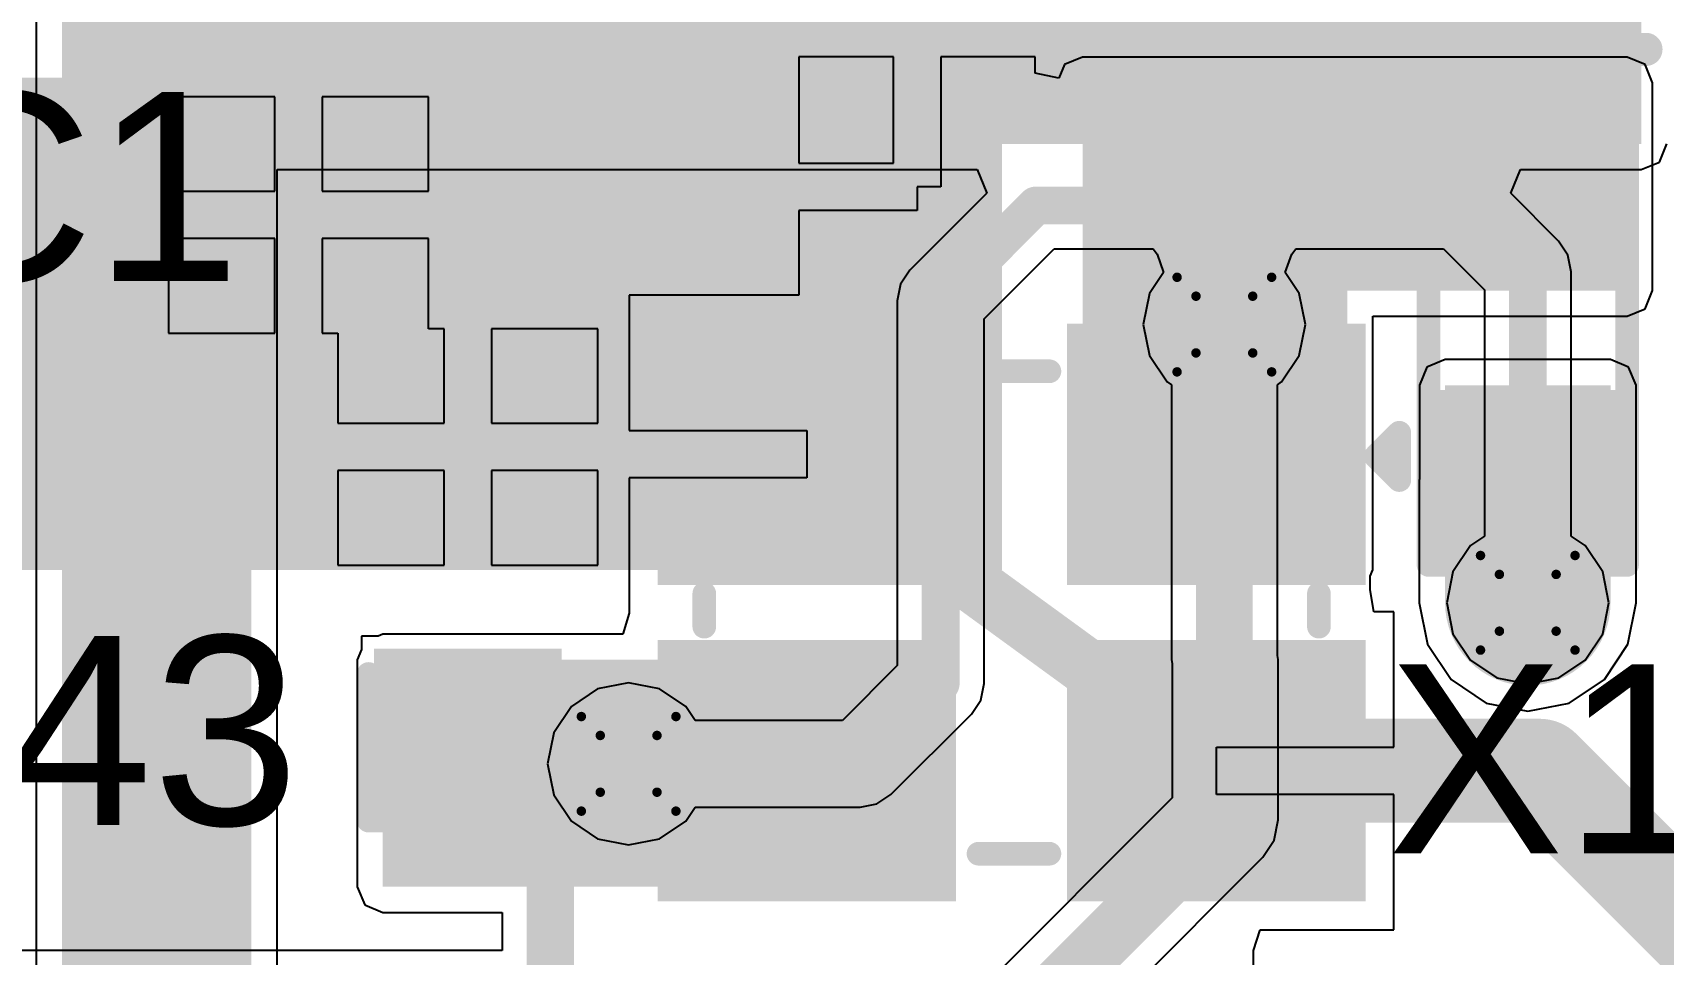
# Model space of a CAD drawing. Header units: inches. Extents: x -0.3 to 9.9, y -0.4 to 5.
# Drawn here: x 2.9698 to 3.3147, y 1.6307 to 1.8255 of the extents above; entities that cross this region are included whole.
import ezdxf

# ---------------------------------------------------------------- set-up
doc = ezdxf.new("R2010")
doc.units = ezdxf.units.IN
doc.header["$MEASUREMENT"] = 0
for name, color, linetype in [('Bottom Layer', 5, 'Continuous'), ('Bottom Solder', 6, 'Continuous'), ('Drill Drawing', 1, 'Continuous'), ('Top Layer', 1, 'Continuous'), ('Top Overlay', 2, 'Continuous'), ('Top Paste', 8, 'Continuous'), ('Top Solder', 216, 'Continuous'), ('Via Holes', 16, 'Continuous')]:
    doc.layers.add(name, color=color, linetype=linetype)
doc.styles.add('Arial', font='', dxfattribs={"height": 0.2})
doc.styles.get('Arial').set_extended_font_data('Arial')

# ---------------------------------------------------------------- blocks, each defined once
blk = doc.blocks.new('ZIO_101954_13')
at = {"layer": 'Top Overlay'}
blk.add_lwpolyline([(0.719, -1.74, 0.005, 0.005, 0), (0.719, 0.057, 0.005, 0.005, 0)], format="xyseb", dxfattribs=at)
blk = doc.blocks.new('SMD3225_4P_47')
at = {"layer": 'Top Layer'}
for points in [[(-0.07087, 0.05709), (-0.01575, 0.05709), (-0.01575, 0.00984), (-0.07087, 0.00984)], [(0.01575, 0.05709), (0.07087, 0.05709), (0.07087, 0.00984), (0.01575, 0.00984)], [(-0.07087, -0.00984), (-0.01575, -0.00984), (-0.01575, -0.05709), (-0.07087, -0.05709)], [(0.01575, -0.00984), (0.07087, -0.00984), (0.07087, -0.05709), (0.01575, -0.05709)]]:
    blk.add_hatch(color=1, dxfattribs=at).paths.add_polyline_path(points)
at = {"layer": 'Top Paste'}
for points in [[(-0.07087, 0.05709), (-0.01575, 0.05709), (-0.01575, 0.00984), (-0.07087, 0.00984)], [(0.01575, 0.05709), (0.07087, 0.05709), (0.07087, 0.00984), (0.01575, 0.00984)], [(-0.07087, -0.00984), (-0.01575, -0.00984), (-0.01575, -0.05709), (-0.07087, -0.05709)], [(0.01575, -0.00984), (0.07087, -0.00984), (0.07087, -0.05709), (0.01575, -0.05709)]]:
    blk.add_hatch(color=8, dxfattribs=at).paths.add_polyline_path(points)
at = {"layer": 'Top Solder'}
for points in [[(-0.07487, 0.06109), (-0.01175, 0.06109), (-0.01175, 0.00584), (-0.07487, 0.00584)], [(0.01175, 0.06109), (0.07487, 0.06109), (0.07487, 0.00584), (0.01175, 0.00584)], [(-0.07487, -0.00584), (-0.01175, -0.00584), (-0.01175, -0.06109), (-0.07487, -0.06109)], [(0.01175, -0.00584), (0.07487, -0.00584), (0.07487, -0.06109), (0.01175, -0.06109)]]:
    blk.add_hatch(color=216, dxfattribs=at).paths.add_polyline_path(points)
at = {"layer": 'Top Overlay'}
for points in [[(0.007, 0.051, 0.005, 0.005, 0), (-0.008, 0.051, 0.005, 0.005, 0)], [(-0.065, 0.003, 0.005, 0.005, 0), (-0.065, -0.004, 0.005, 0.005, 0)], [(0.065, 0.003, 0.005, 0.005, 0), (0.065, -0.004, 0.005, 0.005, 0)], [(-0.082, -0.028, 0.005, 0.005, 0), (-0.082, -0.038, 0.005, 0.005, 0)], [(-0.077, -0.033, 0.005, 0.005, 0), (-0.082, -0.028, 0.005, 0.005, 0)], [(-0.077, -0.033, 0.005, 0.005, 0), (-0.082, -0.038, 0.005, 0.005, 0)], [(0.007, -0.051, 0.005, 0.005, 0), (-0.008, -0.051, 0.005, 0.005, 0)]]:
    blk.add_lwpolyline(points, format="xyseb", dxfattribs=at)
for points in [[(-0.00925, 0.051, 0.0025, 0.0025, 1), (-0.00675, 0.051, 0.0025, 0.0025, 1)], [(0.00575, 0.051, 0.0025, 0.0025, 1), (0.00825, 0.051, 0.0025, 0.0025, 1)], [(-0.06625, 0.003, 0.0025, 0.0025, 1), (-0.06375, 0.003, 0.0025, 0.0025, 1)], [(0.06375, 0.003, 0.0025, 0.0025, 1), (0.06625, 0.003, 0.0025, 0.0025, 1)], [(-0.06625, -0.004, 0.0025, 0.0025, 1), (-0.06375, -0.004, 0.0025, 0.0025, 1)], [(0.06375, -0.004, 0.0025, 0.0025, 1), (0.06625, -0.004, 0.0025, 0.0025, 1)], [(-0.08325, -0.028, 0.0025, 0.0025, 1), (-0.08075, -0.028, 0.0025, 0.0025, 1)], [(-0.08325, -0.028, 0.0025, 0.0025, 1), (-0.08075, -0.028, 0.0025, 0.0025, 1)], [(-0.07825, -0.033, 0.0025, 0.0025, 1), (-0.07575, -0.033, 0.0025, 0.0025, 1)], [(-0.07825, -0.033, 0.0025, 0.0025, 1), (-0.07575, -0.033, 0.0025, 0.0025, 1)], [(-0.08325, -0.038, 0.0025, 0.0025, 1), (-0.08075, -0.038, 0.0025, 0.0025, 1)], [(-0.08325, -0.038, 0.0025, 0.0025, 1), (-0.08075, -0.038, 0.0025, 0.0025, 1)], [(-0.00925, -0.051, 0.0025, 0.0025, 1), (-0.00675, -0.051, 0.0025, 0.0025, 1)], [(0.00575, -0.051, 0.0025, 0.0025, 1), (0.00825, -0.051, 0.0025, 0.0025, 1)]]:
    blk.add_lwpolyline(points, format="xyseb", close=True, dxfattribs=at)
blk = doc.blocks.new('R___0603_75')
at = {"layer": 'Top Layer'}
for points in [[(-0.015, 0.0175), (-0.015, -0.0175), (-0.045, -0.0175), (-0.045, 0.0175)], [(0.045, 0.0175), (0.045, -0.0175), (0.015, -0.0175), (0.015, 0.0175)]]:
    blk.add_hatch(color=1, dxfattribs=at).paths.add_polyline_path(points)
at = {"layer": 'Top Paste'}
for points in [[(-0.015, 0.0175), (-0.015, -0.0175), (-0.045, -0.0175), (-0.045, 0.0175)], [(0.045, 0.0175), (0.045, -0.0175), (0.015, -0.0175), (0.015, 0.0175)]]:
    blk.add_hatch(color=8, dxfattribs=at).paths.add_polyline_path(points)
at = {"layer": 'Top Solder'}
for points in [[(-0.011, 0.0215), (-0.011, -0.0215), (-0.049, -0.0215), (-0.049, 0.0215)], [(0.049, 0.0215), (0.049, -0.0215), (0.011, -0.0215), (0.011, 0.0215)]]:
    blk.add_hatch(color=216, dxfattribs=at).paths.add_polyline_path(points)
at = {"layer": 'Top Overlay'}
for points in [[(-0.048, 0.021, 0.005, 0.005, 0), (0.048, 0.021, 0.005, 0.005, 0)], [(-0.048, 0.021, 0.005, 0.005, 0), (-0.048, -0.021, 0.005, 0.005, 0)], [(0.048, 0.021, 0.005, 0.005, 0), (0.048, -0.021, 0.005, 0.005, 0)], [(-0.048, -0.021, 0.005, 0.005, 0), (0.048, -0.021, 0.005, 0.005, 0)]]:
    blk.add_lwpolyline(points, format="xyseb", dxfattribs=at)
for points in [[(-0.04925, 0.021, 0.0025, 0.0025, 1), (-0.04675, 0.021, 0.0025, 0.0025, 1)], [(-0.04925, 0.021, 0.0025, 0.0025, 1), (-0.04675, 0.021, 0.0025, 0.0025, 1)], [(0.04675, 0.021, 0.0025, 0.0025, 1), (0.04925, 0.021, 0.0025, 0.0025, 1)], [(0.04675, 0.021, 0.0025, 0.0025, 1), (0.04925, 0.021, 0.0025, 0.0025, 1)], [(-0.04925, -0.021, 0.0025, 0.0025, 1), (-0.04675, -0.021, 0.0025, 0.0025, 1)], [(-0.04925, -0.021, 0.0025, 0.0025, 1), (-0.04675, -0.021, 0.0025, 0.0025, 1)], [(0.04675, -0.021, 0.0025, 0.0025, 1), (0.04925, -0.021, 0.0025, 0.0025, 1)], [(0.04675, -0.021, 0.0025, 0.0025, 1), (0.04925, -0.021, 0.0025, 0.0025, 1)]]:
    blk.add_lwpolyline(points, format="xyseb", close=True, dxfattribs=at)
blk = doc.blocks.new('C___0603_177')
at = {"layer": 'Top Layer'}
for points in [[(-0.015, 0.0175), (-0.015, -0.0175), (-0.045, -0.0175), (-0.045, 0.0175)], [(0.045, 0.0175), (0.045, -0.0175), (0.015, -0.0175), (0.015, 0.0175)]]:
    blk.add_hatch(color=1, dxfattribs=at).paths.add_polyline_path(points)
at = {"layer": 'Top Paste'}
for points in [[(-0.015, 0.0175), (-0.015, -0.0175), (-0.045, -0.0175), (-0.045, 0.0175)], [(0.045, 0.0175), (0.045, -0.0175), (0.015, -0.0175), (0.015, 0.0175)]]:
    blk.add_hatch(color=8, dxfattribs=at).paths.add_polyline_path(points)
at = {"layer": 'Top Solder'}
for points in [[(-0.01264, 0.01986), (-0.01264, -0.01986), (-0.04736, -0.01986), (-0.04736, 0.01986)], [(0.04736, 0.01986), (0.04736, -0.01986), (0.01264, -0.01986), (0.01264, 0.01986)]]:
    blk.add_hatch(color=216, dxfattribs=at).paths.add_polyline_path(points)
at = {"layer": 'Top Overlay'}
for points in [[(-0.049, 0.021, 0.005, 0.005, 0), (-0.018, 0.021, 0.005, 0.005, 0)], [(-0.049, 0.021, 0.005, 0.005, 0), (-0.049, -0.021, 0.005, 0.005, 0)], [(0.018, 0.021, 0.005, 0.005, 0), (0.049, 0.021, 0.005, 0.005, 0)], [(0.049, 0.021, 0.005, 0.005, 0), (0.049, -0.021, 0.005, 0.005, 0)], [(-0.049, -0.021, 0.005, 0.005, 0), (-0.018, -0.021, 0.005, 0.005, 0)], [(0.018, -0.021, 0.005, 0.005, 0), (0.049, -0.021, 0.005, 0.005, 0)]]:
    blk.add_lwpolyline(points, format="xyseb", dxfattribs=at)
for points in [[(-0.05025, 0.021, 0.0025, 0.0025, 1), (-0.04775, 0.021, 0.0025, 0.0025, 1)], [(-0.05025, 0.021, 0.0025, 0.0025, 1), (-0.04775, 0.021, 0.0025, 0.0025, 1)], [(-0.01925, 0.021, 0.0025, 0.0025, 1), (-0.01675, 0.021, 0.0025, 0.0025, 1)], [(0.01675, 0.021, 0.0025, 0.0025, 1), (0.01925, 0.021, 0.0025, 0.0025, 1)], [(0.04775, 0.021, 0.0025, 0.0025, 1), (0.05025, 0.021, 0.0025, 0.0025, 1)], [(0.04775, 0.021, 0.0025, 0.0025, 1), (0.05025, 0.021, 0.0025, 0.0025, 1)], [(-0.05025, -0.021, 0.0025, 0.0025, 1), (-0.04775, -0.021, 0.0025, 0.0025, 1)], [(-0.05025, -0.021, 0.0025, 0.0025, 1), (-0.04775, -0.021, 0.0025, 0.0025, 1)], [(-0.01925, -0.021, 0.0025, 0.0025, 1), (-0.01675, -0.021, 0.0025, 0.0025, 1)], [(0.01675, -0.021, 0.0025, 0.0025, 1), (0.01925, -0.021, 0.0025, 0.0025, 1)], [(0.04775, -0.021, 0.0025, 0.0025, 1), (0.05025, -0.021, 0.0025, 0.0025, 1)], [(0.04775, -0.021, 0.0025, 0.0025, 1), (0.05025, -0.021, 0.0025, 0.0025, 1)]]:
    blk.add_lwpolyline(points, format="xyseb", close=True, dxfattribs=at)
blk = doc.blocks.new('C___0603_178')
at = {"layer": 'Top Layer'}
for points in [[(-0.015, 0.0175), (-0.015, -0.0175), (-0.045, -0.0175), (-0.045, 0.0175)], [(0.045, 0.0175), (0.045, -0.0175), (0.015, -0.0175), (0.015, 0.0175)]]:
    blk.add_hatch(color=1, dxfattribs=at).paths.add_polyline_path(points)
at = {"layer": 'Top Paste'}
for points in [[(-0.015, 0.0175), (-0.015, -0.0175), (-0.045, -0.0175), (-0.045, 0.0175)], [(0.045, 0.0175), (0.045, -0.0175), (0.015, -0.0175), (0.015, 0.0175)]]:
    blk.add_hatch(color=8, dxfattribs=at).paths.add_polyline_path(points)
at = {"layer": 'Top Solder'}
for points in [[(-0.01264, 0.01986), (-0.01264, -0.01986), (-0.04736, -0.01986), (-0.04736, 0.01986)], [(0.04736, 0.01986), (0.04736, -0.01986), (0.01264, -0.01986), (0.01264, 0.01986)]]:
    blk.add_hatch(color=216, dxfattribs=at).paths.add_polyline_path(points)
at = {"layer": 'Top Overlay'}
for points in [[(-0.049, 0.021, 0.005, 0.005, 0), (-0.018, 0.021, 0.005, 0.005, 0)], [(-0.049, -0.021, 0.005, 0.005, 0), (-0.049, 0.021, 0.005, 0.005, 0)], [(0.018, 0.021, 0.005, 0.005, 0), (0.049, 0.021, 0.005, 0.005, 0)], [(0.049, -0.021, 0.005, 0.005, 0), (0.049, 0.021, 0.005, 0.005, 0)], [(-0.049, -0.021, 0.005, 0.005, 0), (-0.018, -0.021, 0.005, 0.005, 0)], [(0.018, -0.021, 0.005, 0.005, 0), (0.049, -0.021, 0.005, 0.005, 0)]]:
    blk.add_lwpolyline(points, format="xyseb", dxfattribs=at)
for points in [[(-0.05025, 0.021, 0.0025, 0.0025, 1), (-0.04775, 0.021, 0.0025, 0.0025, 1)], [(-0.05025, 0.021, 0.0025, 0.0025, 1), (-0.04775, 0.021, 0.0025, 0.0025, 1)], [(-0.01925, 0.021, 0.0025, 0.0025, 1), (-0.01675, 0.021, 0.0025, 0.0025, 1)], [(0.01675, 0.021, 0.0025, 0.0025, 1), (0.01925, 0.021, 0.0025, 0.0025, 1)], [(0.04775, 0.021, 0.0025, 0.0025, 1), (0.05025, 0.021, 0.0025, 0.0025, 1)], [(0.04775, 0.021, 0.0025, 0.0025, 1), (0.05025, 0.021, 0.0025, 0.0025, 1)], [(-0.05025, -0.021, 0.0025, 0.0025, 1), (-0.04775, -0.021, 0.0025, 0.0025, 1)], [(-0.05025, -0.021, 0.0025, 0.0025, 1), (-0.04775, -0.021, 0.0025, 0.0025, 1)], [(-0.01925, -0.021, 0.0025, 0.0025, 1), (-0.01675, -0.021, 0.0025, 0.0025, 1)], [(0.01675, -0.021, 0.0025, 0.0025, 1), (0.01925, -0.021, 0.0025, 0.0025, 1)], [(0.04775, -0.021, 0.0025, 0.0025, 1), (0.05025, -0.021, 0.0025, 0.0025, 1)], [(0.04775, -0.021, 0.0025, 0.0025, 1), (0.05025, -0.021, 0.0025, 0.0025, 1)]]:
    blk.add_lwpolyline(points, format="xyseb", close=True, dxfattribs=at)
blk = doc.blocks.new('C___0603_215')
at = {"layer": 'Top Layer'}
for points in [[(-0.015, 0.0175), (-0.015, -0.0175), (-0.045, -0.0175), (-0.045, 0.0175)], [(0.045, 0.0175), (0.045, -0.0175), (0.015, -0.0175), (0.015, 0.0175)]]:
    blk.add_hatch(color=1, dxfattribs=at).paths.add_polyline_path(points)
at = {"layer": 'Top Paste'}
for points in [[(-0.015, 0.0175), (-0.015, -0.0175), (-0.045, -0.0175), (-0.045, 0.0175)], [(0.045, 0.0175), (0.045, -0.0175), (0.015, -0.0175), (0.015, 0.0175)]]:
    blk.add_hatch(color=8, dxfattribs=at).paths.add_polyline_path(points)
at = {"layer": 'Top Solder'}
for points in [[(-0.01264, 0.01986), (-0.01264, -0.01986), (-0.04736, -0.01986), (-0.04736, 0.01986)], [(0.04736, 0.01986), (0.04736, -0.01986), (0.01264, -0.01986), (0.01264, 0.01986)]]:
    blk.add_hatch(color=216, dxfattribs=at).paths.add_polyline_path(points)
at = {"layer": 'Top Overlay'}
for points in [[(-0.049, 0.021, 0.005, 0.005, 0), (-0.018, 0.021, 0.005, 0.005, 0)], [(-0.049, 0.021, 0.005, 0.005, 0), (-0.049, -0.021, 0.005, 0.005, 0)], [(0.018, 0.021, 0.005, 0.005, 0), (0.049, 0.021, 0.005, 0.005, 0)], [(0.049, 0.021, 0.005, 0.005, 0), (0.049, -0.021, 0.005, 0.005, 0)], [(-0.049, -0.021, 0.005, 0.005, 0), (-0.018, -0.021, 0.005, 0.005, 0)], [(0.018, -0.021, 0.005, 0.005, 0), (0.049, -0.021, 0.005, 0.005, 0)]]:
    blk.add_lwpolyline(points, format="xyseb", dxfattribs=at)
for points in [[(-0.05025, 0.021, 0.0025, 0.0025, 1), (-0.04775, 0.021, 0.0025, 0.0025, 1)], [(-0.05025, 0.021, 0.0025, 0.0025, 1), (-0.04775, 0.021, 0.0025, 0.0025, 1)], [(-0.01925, 0.021, 0.0025, 0.0025, 1), (-0.01675, 0.021, 0.0025, 0.0025, 1)], [(0.01675, 0.021, 0.0025, 0.0025, 1), (0.01925, 0.021, 0.0025, 0.0025, 1)], [(0.04775, 0.021, 0.0025, 0.0025, 1), (0.05025, 0.021, 0.0025, 0.0025, 1)], [(0.04775, 0.021, 0.0025, 0.0025, 1), (0.05025, 0.021, 0.0025, 0.0025, 1)], [(-0.05025, -0.021, 0.0025, 0.0025, 1), (-0.04775, -0.021, 0.0025, 0.0025, 1)], [(-0.05025, -0.021, 0.0025, 0.0025, 1), (-0.04775, -0.021, 0.0025, 0.0025, 1)], [(-0.01925, -0.021, 0.0025, 0.0025, 1), (-0.01675, -0.021, 0.0025, 0.0025, 1)], [(0.01675, -0.021, 0.0025, 0.0025, 1), (0.01925, -0.021, 0.0025, 0.0025, 1)], [(0.04775, -0.021, 0.0025, 0.0025, 1), (0.05025, -0.021, 0.0025, 0.0025, 1)], [(0.04775, -0.021, 0.0025, 0.0025, 1), (0.05025, -0.021, 0.0025, 0.0025, 1)]]:
    blk.add_lwpolyline(points, format="xyseb", close=True, dxfattribs=at)

msp = doc.modelspace()

# ---------------------------------------------------------------- hatches: boundary and pattern name
at = {"layer": 'Bottom Layer'}
msp.add_hatch(color=5, dxfattribs=at).paths.add_polyline_path([(2.976, 1.802), (3.31, 1.802), (3.31, 1.91), (2.976, 1.91)])
h = msp.add_hatch(color=5, dxfattribs=at)
edge = h.paths.add_edge_path()
edge.add_arc((3.22182, 1.76382), 0.01181, 0, 360)
h = msp.add_hatch(color=5, dxfattribs=at)
edge = h.paths.add_edge_path()
edge.add_arc((3.286, 1.705), 0.01181, 0, 360)
h = msp.add_hatch(color=5, dxfattribs=at)
edge = h.paths.add_edge_path()
edge.add_arc((3.09582, 1.67095), 0.01181, 0, 360)
at = {"layer": 'Bottom Solder'}
h = msp.add_hatch(color=6, dxfattribs=at)
edge = h.paths.add_edge_path()
edge.add_arc((3.22182, 1.76382), 0.00591, 0, 360)
h = msp.add_hatch(color=6, dxfattribs=at)
edge = h.paths.add_edge_path()
edge.add_arc((3.286, 1.705), 0.00591, 0, 360)
h = msp.add_hatch(color=6, dxfattribs=at)
edge = h.paths.add_edge_path()
edge.add_arc((3.09582, 1.67095), 0.00591, 0, 360)
at = {"layer": 'Top Layer'}
for points in [[(2.898, 1.71195), (3.16121, 1.71195), (3.16121, 1.816), (2.898, 1.816)], [(3.134, 1.71195), (3.17482, 1.71195), (3.17482, 1.81495), (3.134, 1.81495)], [(3.15682, 1.76395), (3.17482, 1.76395), (3.17482, 1.81495), (3.15682, 1.81495)], [(3.19182, 1.71195), (3.24782, 1.71195), (3.24782, 1.81495), (3.19182, 1.81495)], [(3.192, 1.771), (3.307, 1.771), (3.307, 1.81495), (3.192, 1.81495)], [(3.2685, 1.715), (3.3035, 1.715), (3.3035, 1.751), (3.2685, 1.751)], [(3.04382, 1.64495), (3.16182, 1.64495), (3.16182, 1.69295), (3.04382, 1.69295)]]:
    msp.add_hatch(color=1, dxfattribs=at).paths.add_polyline_path(points)
h = msp.add_hatch(color=1, dxfattribs=at)
edge = h.paths.add_edge_path()
edge.add_arc((3.22182, 1.76382), 0.01181, 0, 360)
h = msp.add_hatch(color=1, dxfattribs=at)
edge = h.paths.add_edge_path()
edge.add_arc((3.286, 1.705), 0.01181, 0, 360)
h = msp.add_hatch(color=1, dxfattribs=at)
edge = h.paths.add_edge_path()
edge.add_arc((3.09582, 1.67095), 0.01181, 0, 360)
at = {"layer": 'Top Solder'}
h = msp.add_hatch(color=216, dxfattribs=at)
edge = h.paths.add_edge_path()
edge.add_arc((3.22182, 1.76382), 0.00591, 0, 360)
h = msp.add_hatch(color=216, dxfattribs=at)
edge = h.paths.add_edge_path()
edge.add_arc((3.286, 1.705), 0.00591, 0, 360)
h = msp.add_hatch(color=216, dxfattribs=at)
edge = h.paths.add_edge_path()
edge.add_arc((3.09582, 1.67095), 0.00591, 0, 360)
at = {"layer": 'Via Holes'}
h = msp.add_hatch(color=7, dxfattribs=at)
edge = h.paths.add_edge_path()
edge.add_arc((3.22182, 1.76382), 0.00591, 0, 360)
h = msp.add_hatch(color=7, dxfattribs=at)
edge = h.paths.add_edge_path()
edge.add_arc((3.286, 1.705), 0.00591, 0, 360)
h = msp.add_hatch(color=7, dxfattribs=at)
edge = h.paths.add_edge_path()
edge.add_arc((3.09582, 1.67095), 0.00591, 0, 360)

# ---------------------------------------------------------------- linework, layer by layer
at = {"layer": 'Bottom Layer'}
for p, q in [((2.97051, 1.837), (2.97051, 1.522)), ((3.31383, 1.79817), (3.31541, 1.802)), ((3.31, 1.79659), (3.31383, 1.79817)), ((3.02149, 1.53256), (3.02149, 1.79659)), ((3.02149, 1.79659), (3.16954, 1.79659)), ((3.16954, 1.79659), (3.17161, 1.79159)), ((3.28239, 1.79159), (3.28446, 1.79659)), ((3.28446, 1.79659), (3.31, 1.79659)), ((3.17161, 1.79159), (3.15533, 1.77531)), ((3.29249, 1.78149), (3.28239, 1.79159)), ((3.171, 1.76502), (3.1858, 1.77982)), ((3.1858, 1.77982), (3.20674, 1.77982)), ((3.20674, 1.77982), (3.20759, 1.77872)), ((3.23606, 1.77872), (3.23691, 1.77982)), ((3.23691, 1.77982), (3.2682, 1.77982)), ((3.2682, 1.77982), (3.27682, 1.7712)), ((3.29448, 1.77851), (3.29249, 1.78149)), ((3.20759, 1.77872), (3.20895, 1.77482)), ((3.23469, 1.77482), (3.23606, 1.77872)), ((3.29518, 1.775), (3.29448, 1.77851)), ((3.15533, 1.77531), (3.15334, 1.77233)), ((3.20895, 1.77482), (3.20599, 1.77038)), ((3.23766, 1.77038), (3.23469, 1.77482)), ((3.29518, 1.71909), (3.29518, 1.775)), ((3.15334, 1.77233), (3.15265, 1.76882)), ((3.20599, 1.77038), (3.20468, 1.76382)), ((3.23896, 1.76382), (3.23766, 1.77038)), ((3.27682, 1.7712), (3.27682, 1.71909)), ((3.15265, 1.76882), (3.15265, 1.69175)), ((3.171, 1.68795), (3.171, 1.76502)), ((3.20468, 1.76382), (3.20599, 1.75726)), ((3.23766, 1.75726), (3.23896, 1.76382)), ((3.20599, 1.75726), (3.2097, 1.7517)), ((3.23394, 1.7517), (3.23766, 1.75726)), ((3.2097, 1.7517), (3.21061, 1.7511)), ((3.21061, 1.7511), (3.21061, 1.693)), ((3.23304, 1.7511), (3.23394, 1.7517)), ((3.23304, 1.69389), (3.23304, 1.7511)), ((3.27682, 1.71909), (3.27388, 1.71712)), ((3.29812, 1.71712), (3.29518, 1.71909)), ((3.27388, 1.71712), (3.27016, 1.71156)), ((3.30184, 1.71156), (3.29812, 1.71712)), ((3.27016, 1.71156), (3.26886, 1.705)), ((3.30314, 1.705), (3.30184, 1.71156)), ((3.26886, 1.705), (3.27016, 1.69844)), ((3.30184, 1.69844), (3.30314, 1.705)), ((3.27016, 1.69844), (3.27388, 1.69288)), ((3.29812, 1.69288), (3.30184, 1.69844)), ((3.23322, 1.693), (3.23304, 1.69389)), ((3.15265, 1.69175), (3.14102, 1.68012)), ((3.21061, 1.693), (3.21078, 1.69211)), ((3.21078, 1.69211), (3.21078, 1.66377)), ((3.23322, 1.65913), (3.23322, 1.693)), ((3.27388, 1.69288), (3.27944, 1.68916)), ((3.29256, 1.68916), (3.29812, 1.69288)), ((3.08926, 1.68678), (3.0837, 1.68307)), ((3.09582, 1.68809), (3.08926, 1.68678)), ((3.10238, 1.68678), (3.09582, 1.68809)), ((3.10794, 1.68307), (3.10238, 1.68678)), ((3.1703, 1.68444), (3.171, 1.68795)), ((3.27944, 1.68916), (3.286, 1.68786)), ((3.286, 1.68786), (3.29256, 1.68916)), ((3.16831, 1.68146), (3.1703, 1.68444)), ((3.0837, 1.68307), (3.07999, 1.67751)), ((3.10991, 1.68012), (3.10794, 1.68307)), ((3.14102, 1.68012), (3.10991, 1.68012)), ((3.15131, 1.66446), (3.16831, 1.68146)), ((3.07999, 1.67751), (3.07868, 1.67095)), ((3.07868, 1.67095), (3.07999, 1.66439)), ((3.07999, 1.66439), (3.0837, 1.65883)), ((3.21078, 1.66377), (3.10418, 1.55716)), ((3.14833, 1.66247), (3.15131, 1.66446)), ((3.10794, 1.65883), (3.10991, 1.66177)), ((3.10991, 1.66177), (3.14482, 1.66177)), ((3.14482, 1.66177), (3.14833, 1.66247)), ((3.23236, 1.65483), (3.23322, 1.65913)), ((3.23322, 1.65913), (3.23322, 1.65913)), ((3.0837, 1.65883), (3.08926, 1.65511)), ((3.10238, 1.65511), (3.10794, 1.65883)), ((3.08926, 1.65511), (3.09582, 1.65381)), ((3.09582, 1.65381), (3.10238, 1.65511)), ((3.22993, 1.6512), (3.23236, 1.65483)), ((3.11675, 1.53802), (3.22993, 1.6512)), ((3.22993, 1.6512), (3.22993, 1.6512))]:
    msp.add_line(p, q, dxfattribs=at)
for points in [[(2.996, 1.522, 0.04, 0.04, 0), (2.996, 1.837, 0.04, 0.04, 0)], [(3.16182, 1.76882, 0.008, 0.008, 0), (3.182, 1.789, 0.008, 0.008, 0)], [(3.182, 1.789, 0.008, 0.008, 0), (3.272, 1.789, 0.008, 0.008, 0)], [(3.272, 1.789, 0.008, 0.008, 0), (3.286, 1.775, 0.008, 0.008, 0)], [(3.286, 1.705, 0.008, 0.008, 0), (3.286, 1.775, 0.008, 0.008, 0)], [(3.16182, 1.68795, 0.008, 0.008, 0), (3.16182, 1.76882, 0.008, 0.008, 0)], [(3.22182, 1.693, 0.012, 0.012, 0), (3.22182, 1.76382, 0.012, 0.012, 0)], [(3.222, 1.65913, 0.012, 0.012, 0), (3.222, 1.693, 0.012, 0.012, 0)], [(3.14482, 1.67095, 0.008, 0.008, 0), (3.16182, 1.68795, 0.008, 0.008, 0)], [(3.09582, 1.67095, 0.008, 0.008, 0), (3.14482, 1.67095, 0.008, 0.008, 0)], [(3.10882, 1.54595, 0.012, 0.012, 0), (3.222, 1.65913, 0.012, 0.012, 0)]]:
    msp.add_lwpolyline(points, format="xyseb", dxfattribs=at)
for points in [[(2.986, 1.837, 0.02, 0.02, 1), (3.006, 1.837, 0.02, 0.02, 1)], [(3.18, 1.789, 0.004, 0.004, 1), (3.184, 1.789, 0.004, 0.004, 1)], [(3.18, 1.789, 0.004, 0.004, 1), (3.184, 1.789, 0.004, 0.004, 1)], [(3.27, 1.789, 0.004, 0.004, 1), (3.274, 1.789, 0.004, 0.004, 1)], [(3.27, 1.789, 0.004, 0.004, 1), (3.274, 1.789, 0.004, 0.004, 1)], [(3.284, 1.775, 0.004, 0.004, 1), (3.288, 1.775, 0.004, 0.004, 1)], [(3.284, 1.775, 0.004, 0.004, 1), (3.288, 1.775, 0.004, 0.004, 1)], [(3.15982, 1.76882, 0.004, 0.004, 1), (3.16382, 1.76882, 0.004, 0.004, 1)], [(3.15982, 1.76882, 0.004, 0.004, 1), (3.16382, 1.76882, 0.004, 0.004, 1)], [(3.21882, 1.76382, 0.006, 0.006, 1), (3.22482, 1.76382, 0.006, 0.006, 1)], [(3.284, 1.705, 0.004, 0.004, 1), (3.288, 1.705, 0.004, 0.004, 1)], [(3.21882, 1.693, 0.006, 0.006, 1), (3.22482, 1.693, 0.006, 0.006, 1)], [(3.219, 1.693, 0.006, 0.006, 1), (3.225, 1.693, 0.006, 0.006, 1)], [(3.15982, 1.68795, 0.004, 0.004, 1), (3.16382, 1.68795, 0.004, 0.004, 1)], [(3.15982, 1.68795, 0.004, 0.004, 1), (3.16382, 1.68795, 0.004, 0.004, 1)], [(3.09382, 1.67095, 0.004, 0.004, 1), (3.09782, 1.67095, 0.004, 0.004, 1)], [(3.14282, 1.67095, 0.004, 0.004, 1), (3.14682, 1.67095, 0.004, 0.004, 1)], [(3.14282, 1.67095, 0.004, 0.004, 1), (3.14682, 1.67095, 0.004, 0.004, 1)], [(3.219, 1.65913, 0.006, 0.006, 1), (3.225, 1.65913, 0.006, 0.006, 1)], [(3.219, 1.65913, 0.006, 0.006, 1), (3.225, 1.65913, 0.006, 0.006, 1)]]:
    msp.add_lwpolyline(points, format="xyseb", close=True, dxfattribs=at)
at = {"layer": 'Drill Drawing'}
for points in [[(3.21182, 1.77382, 0.002, 0.002, 0), (3.23182, 1.77382, 0.002, 0.002, 0)], [(3.21182, 1.75382, 0.002, 0.002, 0), (3.21182, 1.77382, 0.002, 0.002, 0)], [(3.23182, 1.75382, 0.002, 0.002, 0), (3.23182, 1.77382, 0.002, 0.002, 0)], [(3.21582, 1.76982, 0.002, 0.002, 0), (3.22782, 1.76982, 0.002, 0.002, 0)], [(3.21582, 1.75782, 0.002, 0.002, 0), (3.21582, 1.76982, 0.002, 0.002, 0)], [(3.22782, 1.75782, 0.002, 0.002, 0), (3.22782, 1.76982, 0.002, 0.002, 0)], [(3.21582, 1.75782, 0.002, 0.002, 0), (3.22782, 1.75782, 0.002, 0.002, 0)], [(3.21182, 1.75382, 0.002, 0.002, 0), (3.23182, 1.75382, 0.002, 0.002, 0)], [(3.276, 1.715, 0.002, 0.002, 0), (3.296, 1.715, 0.002, 0.002, 0)], [(3.276, 1.695, 0.002, 0.002, 0), (3.276, 1.715, 0.002, 0.002, 0)], [(3.296, 1.695, 0.002, 0.002, 0), (3.296, 1.715, 0.002, 0.002, 0)], [(3.28, 1.711, 0.002, 0.002, 0), (3.292, 1.711, 0.002, 0.002, 0)], [(3.28, 1.699, 0.002, 0.002, 0), (3.28, 1.711, 0.002, 0.002, 0)], [(3.292, 1.699, 0.002, 0.002, 0), (3.292, 1.711, 0.002, 0.002, 0)], [(3.28, 1.699, 0.002, 0.002, 0), (3.292, 1.699, 0.002, 0.002, 0)], [(3.276, 1.695, 0.002, 0.002, 0), (3.296, 1.695, 0.002, 0.002, 0)], [(3.08582, 1.68095, 0.002, 0.002, 0), (3.10582, 1.68095, 0.002, 0.002, 0)], [(3.08582, 1.66095, 0.002, 0.002, 0), (3.08582, 1.68095, 0.002, 0.002, 0)], [(3.10582, 1.66095, 0.002, 0.002, 0), (3.10582, 1.68095, 0.002, 0.002, 0)], [(3.08982, 1.67695, 0.002, 0.002, 0), (3.10182, 1.67695, 0.002, 0.002, 0)], [(3.08982, 1.66495, 0.002, 0.002, 0), (3.08982, 1.67695, 0.002, 0.002, 0)], [(3.10182, 1.66495, 0.002, 0.002, 0), (3.10182, 1.67695, 0.002, 0.002, 0)], [(3.08982, 1.66495, 0.002, 0.002, 0), (3.10182, 1.66495, 0.002, 0.002, 0)], [(3.08582, 1.66095, 0.002, 0.002, 0), (3.10582, 1.66095, 0.002, 0.002, 0)]]:
    msp.add_lwpolyline(points, format="xyseb", dxfattribs=at)
for points in [[(3.21132, 1.77382, 0.001, 0.001, 1), (3.21232, 1.77382, 0.001, 0.001, 1)], [(3.21132, 1.77382, 0.001, 0.001, 1), (3.21232, 1.77382, 0.001, 0.001, 1)], [(3.23132, 1.77382, 0.001, 0.001, 1), (3.23232, 1.77382, 0.001, 0.001, 1)], [(3.23132, 1.77382, 0.001, 0.001, 1), (3.23232, 1.77382, 0.001, 0.001, 1)], [(3.21532, 1.76982, 0.001, 0.001, 1), (3.21632, 1.76982, 0.001, 0.001, 1)], [(3.21532, 1.76982, 0.001, 0.001, 1), (3.21632, 1.76982, 0.001, 0.001, 1)], [(3.22732, 1.76982, 0.001, 0.001, 1), (3.22832, 1.76982, 0.001, 0.001, 1)], [(3.22732, 1.76982, 0.001, 0.001, 1), (3.22832, 1.76982, 0.001, 0.001, 1)], [(3.21532, 1.75782, 0.001, 0.001, 1), (3.21632, 1.75782, 0.001, 0.001, 1)], [(3.21532, 1.75782, 0.001, 0.001, 1), (3.21632, 1.75782, 0.001, 0.001, 1)], [(3.22732, 1.75782, 0.001, 0.001, 1), (3.22832, 1.75782, 0.001, 0.001, 1)], [(3.22732, 1.75782, 0.001, 0.001, 1), (3.22832, 1.75782, 0.001, 0.001, 1)], [(3.21132, 1.75382, 0.001, 0.001, 1), (3.21232, 1.75382, 0.001, 0.001, 1)], [(3.21132, 1.75382, 0.001, 0.001, 1), (3.21232, 1.75382, 0.001, 0.001, 1)], [(3.23132, 1.75382, 0.001, 0.001, 1), (3.23232, 1.75382, 0.001, 0.001, 1)], [(3.23132, 1.75382, 0.001, 0.001, 1), (3.23232, 1.75382, 0.001, 0.001, 1)], [(3.2755, 1.715, 0.001, 0.001, 1), (3.2765, 1.715, 0.001, 0.001, 1)], [(3.2755, 1.715, 0.001, 0.001, 1), (3.2765, 1.715, 0.001, 0.001, 1)], [(3.2955, 1.715, 0.001, 0.001, 1), (3.2965, 1.715, 0.001, 0.001, 1)], [(3.2955, 1.715, 0.001, 0.001, 1), (3.2965, 1.715, 0.001, 0.001, 1)], [(3.2795, 1.711, 0.001, 0.001, 1), (3.2805, 1.711, 0.001, 0.001, 1)], [(3.2795, 1.711, 0.001, 0.001, 1), (3.2805, 1.711, 0.001, 0.001, 1)], [(3.2915, 1.711, 0.001, 0.001, 1), (3.2925, 1.711, 0.001, 0.001, 1)], [(3.2915, 1.711, 0.001, 0.001, 1), (3.2925, 1.711, 0.001, 0.001, 1)], [(3.2795, 1.699, 0.001, 0.001, 1), (3.2805, 1.699, 0.001, 0.001, 1)], [(3.2795, 1.699, 0.001, 0.001, 1), (3.2805, 1.699, 0.001, 0.001, 1)], [(3.2915, 1.699, 0.001, 0.001, 1), (3.2925, 1.699, 0.001, 0.001, 1)], [(3.2915, 1.699, 0.001, 0.001, 1), (3.2925, 1.699, 0.001, 0.001, 1)], [(3.2755, 1.695, 0.001, 0.001, 1), (3.2765, 1.695, 0.001, 0.001, 1)], [(3.2755, 1.695, 0.001, 0.001, 1), (3.2765, 1.695, 0.001, 0.001, 1)], [(3.2955, 1.695, 0.001, 0.001, 1), (3.2965, 1.695, 0.001, 0.001, 1)], [(3.2955, 1.695, 0.001, 0.001, 1), (3.2965, 1.695, 0.001, 0.001, 1)], [(3.08532, 1.68095, 0.001, 0.001, 1), (3.08632, 1.68095, 0.001, 0.001, 1)], [(3.08532, 1.68095, 0.001, 0.001, 1), (3.08632, 1.68095, 0.001, 0.001, 1)], [(3.10532, 1.68095, 0.001, 0.001, 1), (3.10632, 1.68095, 0.001, 0.001, 1)], [(3.10532, 1.68095, 0.001, 0.001, 1), (3.10632, 1.68095, 0.001, 0.001, 1)], [(3.08932, 1.67695, 0.001, 0.001, 1), (3.09032, 1.67695, 0.001, 0.001, 1)], [(3.08932, 1.67695, 0.001, 0.001, 1), (3.09032, 1.67695, 0.001, 0.001, 1)], [(3.10132, 1.67695, 0.001, 0.001, 1), (3.10232, 1.67695, 0.001, 0.001, 1)], [(3.10132, 1.67695, 0.001, 0.001, 1), (3.10232, 1.67695, 0.001, 0.001, 1)], [(3.08932, 1.66495, 0.001, 0.001, 1), (3.09032, 1.66495, 0.001, 0.001, 1)], [(3.08932, 1.66495, 0.001, 0.001, 1), (3.09032, 1.66495, 0.001, 0.001, 1)], [(3.10132, 1.66495, 0.001, 0.001, 1), (3.10232, 1.66495, 0.001, 0.001, 1)], [(3.10132, 1.66495, 0.001, 0.001, 1), (3.10232, 1.66495, 0.001, 0.001, 1)], [(3.08532, 1.66095, 0.001, 0.001, 1), (3.08632, 1.66095, 0.001, 0.001, 1)], [(3.08532, 1.66095, 0.001, 0.001, 1), (3.08632, 1.66095, 0.001, 0.001, 1)], [(3.10532, 1.66095, 0.001, 0.001, 1), (3.10632, 1.66095, 0.001, 0.001, 1)], [(3.10532, 1.66095, 0.001, 0.001, 1), (3.10632, 1.66095, 0.001, 0.001, 1)]]:
    msp.add_lwpolyline(points, format="xyseb", close=True, dxfattribs=at)
at = {"layer": 'Top Layer'}
for p, q in [((3.15182, 1.82045), (3.13182, 1.82045)), ((3.13182, 1.82045), (3.13182, 1.79795)), ((3.15182, 1.79795), (3.15182, 1.82045)), ((3.18182, 1.82045), (3.16182, 1.82045)), ((3.16182, 1.82045), (3.16182, 1.79295)), ((3.18182, 1.81694), (3.18182, 1.82045)), ((3.188, 1.81878), (3.18682, 1.81594)), ((3.19182, 1.82036), (3.188, 1.81878)), ((3.307, 1.82036), (3.19182, 1.82036)), ((3.31083, 1.81878), (3.307, 1.82036)), ((3.31241, 1.81495), (3.31083, 1.81878)), ((3.18682, 1.81594), (3.18182, 1.81694)), ((3.31241, 1.771), (3.31241, 1.81495)), ((3.021, 1.812), (2.9985, 1.812)), ((2.9985, 1.812), (2.9985, 1.792)), ((3.021, 1.792), (3.021, 1.812)), ((3.0535, 1.812), (3.031, 1.812)), ((3.031, 1.812), (3.031, 1.792)), ((3.0535, 1.792), (3.0535, 1.812)), ((3.13182, 1.79795), (3.15182, 1.79795)), ((2.9985, 1.792), (3.021, 1.792)), ((3.031, 1.792), (3.0535, 1.792)), ((3.16182, 1.79295), (3.15682, 1.79295)), ((3.15682, 1.79295), (3.15682, 1.78795)), ((3.15682, 1.78795), (3.13182, 1.78795)), ((3.13182, 1.78795), (3.13182, 1.77004)), ((3.021, 1.782), (2.9985, 1.782)), ((2.9985, 1.782), (2.9985, 1.762)), ((3.021, 1.762), (3.021, 1.782)), ((3.0535, 1.782), (3.031, 1.782)), ((3.031, 1.782), (3.031, 1.762)), ((3.0535, 1.76295), (3.0535, 1.782)), ((3.13182, 1.77004), (3.09596, 1.77004)), ((3.09596, 1.77004), (3.09596, 1.74141)), ((3.31083, 1.76717), (3.31241, 1.771)), ((3.307, 1.76559), (3.31083, 1.76717)), ((3.05682, 1.76295), (3.0535, 1.76295)), ((3.05682, 1.74295), (3.05682, 1.76295)), ((3.08932, 1.76295), (3.06682, 1.76295)), ((3.06682, 1.76295), (3.06682, 1.74295)), ((3.08932, 1.74295), (3.08932, 1.76295)), ((3.25323, 1.71195), (3.25323, 1.76559)), ((3.25323, 1.76559), (3.307, 1.76559)), ((2.9985, 1.762), (3.021, 1.762)), ((3.031, 1.762), (3.03432, 1.762)), ((3.03432, 1.762), (3.03432, 1.74295)), ((3.2685, 1.75641), (3.26467, 1.75483)), ((3.3035, 1.75641), (3.2685, 1.75641)), ((3.30733, 1.75483), (3.3035, 1.75641)), ((3.26467, 1.75483), (3.26309, 1.751)), ((3.30891, 1.751), (3.30733, 1.75483)), ((3.26309, 1.751), (3.26309, 1.73114)), ((3.30891, 1.73114), (3.30891, 1.751)), ((3.03432, 1.74295), (3.05682, 1.74295)), ((3.06682, 1.74295), (3.08932, 1.74295)), ((3.09596, 1.74141), (3.13352, 1.74141)), ((3.13352, 1.74141), (3.13352, 1.73141)), ((3.05682, 1.73295), (3.03432, 1.73295)), ((3.03432, 1.73295), (3.03432, 1.71295)), ((3.05682, 1.71295), (3.05682, 1.73295)), ((3.08932, 1.73295), (3.06682, 1.73295)), ((3.06682, 1.73295), (3.06682, 1.71295)), ((3.08932, 1.71295), (3.08932, 1.73295)), ((3.13352, 1.73141), (3.09596, 1.73141)), ((3.09596, 1.73141), (3.09596, 1.70336)), ((3.26309, 1.73114), (3.26306, 1.731)), ((3.26306, 1.731), (3.26306, 1.705)), ((3.30894, 1.731), (3.30891, 1.73114)), ((3.30894, 1.705), (3.30894, 1.731)), ((3.03432, 1.71295), (3.05682, 1.71295)), ((3.06682, 1.71295), (3.08932, 1.71295)), ((3.25269, 1.71063), (3.25323, 1.71195)), ((3.25269, 1.70811), (3.25269, 1.71063)), ((3.25269, 1.70779), (3.25269, 1.70811)), ((3.25345, 1.70311), (3.25269, 1.70779)), ((3.26306, 1.705), (3.26481, 1.69622)), ((3.30719, 1.69622), (3.30894, 1.705)), ((3.09596, 1.70279), (3.09458, 1.69836)), ((3.09596, 1.70336), (3.09596, 1.70279)), ((3.25769, 1.70311), (3.25345, 1.70311)), ((3.25769, 1.67448), (3.25769, 1.70311)), ((3.04283, 1.69795), (3.03932, 1.69795)), ((3.03932, 1.69795), (3.03932, 1.69515)), ((3.04382, 1.69836), (3.04283, 1.69795)), ((3.09458, 1.69836), (3.04382, 1.69836)), ((3.03932, 1.69515), (3.03841, 1.69295)), ((3.26481, 1.69622), (3.26978, 1.68878)), ((3.30222, 1.68878), (3.30719, 1.69622)), ((3.03841, 1.69295), (3.03841, 1.64495)), ((3.26978, 1.68878), (3.27722, 1.68381)), ((3.29478, 1.68381), (3.30222, 1.68878)), ((3.27722, 1.68381), (3.286, 1.68206)), ((3.286, 1.68206), (3.29478, 1.68381)), ((3.22013, 1.66448), (3.22013, 1.67448)), ((3.22013, 1.67448), (3.25769, 1.67448)), ((3.25769, 1.66448), (3.22013, 1.66448)), ((3.25769, 1.63586), (3.25769, 1.66448)), ((3.03841, 1.64495), (3.04, 1.64112)), ((3.04, 1.64112), (3.04382, 1.63954)), ((3.04382, 1.63954), (3.06905, 1.63954)), ((3.06905, 1.63954), (3.06905, 1.63148)), ((3.22795, 1.63148), (3.22943, 1.63586)), ((3.22943, 1.63586), (3.25769, 1.63586)), ((3.06905, 1.63148), (2.89259, 1.63148)), ((3.22795, 1.63086), (3.22795, 1.63148)), ((3.22795, 1.56242), (3.22795, 1.63086))]:
    msp.add_line(p, q, dxfattribs=at)
for points in [[(3.286, 1.705, 0.035, 0.035, 0), (3.286, 1.731, 0.035, 0.035, 0)], [(3.13352, 1.73641, 0.012, 0.012, 0), (3.15507, 1.71879, 0.012, 0.012, 0)], [(3.15507, 1.71879, 0.012, 0.012, 0), (3.19857, 1.68711, 0.012, 0.012, 0)], [(3.19857, 1.68711, 0.012, 0.012, 0), (3.22013, 1.66948, 0.012, 0.012, 0)], [(3.22013, 1.66948, 0.022, 0.022, 0), (3.28852, 1.66948, 0.022, 0.022, 0)], [(3.28852, 1.66948, 0.022, 0.022, 0), (3.35617, 1.60183, 0.022, 0.022, 0)], [(3.077, 1.67, 0.01, 0.01, 0), (3.07925, 1.66775, 0.01, 0.01, 0)], [(3.19857, 1.65186, 0.012, 0.012, 0), (3.21619, 1.66948, 0.012, 0.012, 0)], [(3.21619, 1.66948, 0.012, 0.012, 0), (3.22013, 1.66948, 0.012, 0.012, 0)], [(3.07925, 1.59695, 0.01, 0.01, 0), (3.07925, 1.66775, 0.01, 0.01, 0)]]:
    msp.add_lwpolyline(points, format="xyseb", dxfattribs=at)
for points in [[(3.27725, 1.731, 0.0175, 0.0175, 1), (3.29475, 1.731, 0.0175, 0.0175, 1)], [(3.13052, 1.73641, 0.006, 0.006, 1), (3.13652, 1.73641, 0.006, 0.006, 1)], [(3.15207, 1.71879, 0.006, 0.006, 1), (3.15807, 1.71879, 0.006, 0.006, 1)], [(3.15207, 1.71879, 0.006, 0.006, 1), (3.15807, 1.71879, 0.006, 0.006, 1)], [(3.27725, 1.705, 0.0175, 0.0175, 1), (3.29475, 1.705, 0.0175, 0.0175, 1)], [(3.19557, 1.68711, 0.006, 0.006, 1), (3.20157, 1.68711, 0.006, 0.006, 1)], [(3.19557, 1.68711, 0.006, 0.006, 1), (3.20157, 1.68711, 0.006, 0.006, 1)], [(3.21463, 1.66948, 0.011, 0.011, 1), (3.22563, 1.66948, 0.011, 0.011, 1)], [(3.28302, 1.66948, 0.011, 0.011, 1), (3.29402, 1.66948, 0.011, 0.011, 1)], [(3.28302, 1.66948, 0.011, 0.011, 1), (3.29402, 1.66948, 0.011, 0.011, 1)], [(3.0745, 1.67, 0.005, 0.005, 1), (3.0795, 1.67, 0.005, 0.005, 1)], [(3.21319, 1.66948, 0.006, 0.006, 1), (3.21919, 1.66948, 0.006, 0.006, 1)], [(3.21319, 1.66948, 0.006, 0.006, 1), (3.21919, 1.66948, 0.006, 0.006, 1)], [(3.21713, 1.66948, 0.006, 0.006, 1), (3.22313, 1.66948, 0.006, 0.006, 1)], [(3.21713, 1.66948, 0.006, 0.006, 1), (3.22313, 1.66948, 0.006, 0.006, 1)], [(3.07675, 1.66775, 0.005, 0.005, 1), (3.08175, 1.66775, 0.005, 0.005, 1)], [(3.07675, 1.66775, 0.005, 0.005, 1), (3.08175, 1.66775, 0.005, 0.005, 1)], [(3.19557, 1.65186, 0.006, 0.006, 1), (3.20157, 1.65186, 0.006, 0.006, 1)]]:
    msp.add_lwpolyline(points, format="xyseb", close=True, dxfattribs=at)
at = {"layer": 'Top Overlay'}
for points in [[(3.243, 1.817, 0.007, 0.007, 0), (3.248, 1.822, 0.007, 0.007, 0)], [(3.248, 1.822, 0.007, 0.007, 0), (3.311, 1.822, 0.007, 0.007, 0)]]:
    msp.add_lwpolyline(points, format="xyseb", dxfattribs=at)
for points in [[(3.24625, 1.822, 0.0035, 0.0035, 1), (3.24975, 1.822, 0.0035, 0.0035, 1)], [(3.24625, 1.822, 0.0035, 0.0035, 1), (3.24975, 1.822, 0.0035, 0.0035, 1)], [(3.30925, 1.822, 0.0035, 0.0035, 1), (3.31275, 1.822, 0.0035, 0.0035, 1)], [(3.24125, 1.817, 0.0035, 0.0035, 1), (3.24475, 1.817, 0.0035, 0.0035, 1)]]:
    msp.add_lwpolyline(points, format="xyseb", close=True, dxfattribs=at)

# ---------------------------------------------------------------- block references
for name, p in [('ZIO_101954_13', (2.263, 2.113)), ('C___0603_178', (3.18682, 1.79295))]:
    msp.add_blockref(name, p)
for name, p, rotation in [('C___0603_215', (3.026, 1.817), 90), ('R___0603_75', (3.286, 1.761), 90), ('SMD3225_4P_47', (3.17682, 1.70295), 180), ('C___0603_177', (3.06182, 1.70795), 90)]:
    msp.add_blockref(name, p, dxfattribs=dict(rotation=rotation))

# ---------------------------------------------------------------- texts
at = {"layer": 'Top Overlay', "style": 'Arial'}
for s, p in [('C1', (2.94234, 1.77301)), ('C43', (2.92368, 1.65801)), ('X1', (3.25634, 1.65201))]:
    msp.add_text(s, height=0.04, dxfattribs=at).set_placement(p)

doc.saveas('drawing.dxf')
